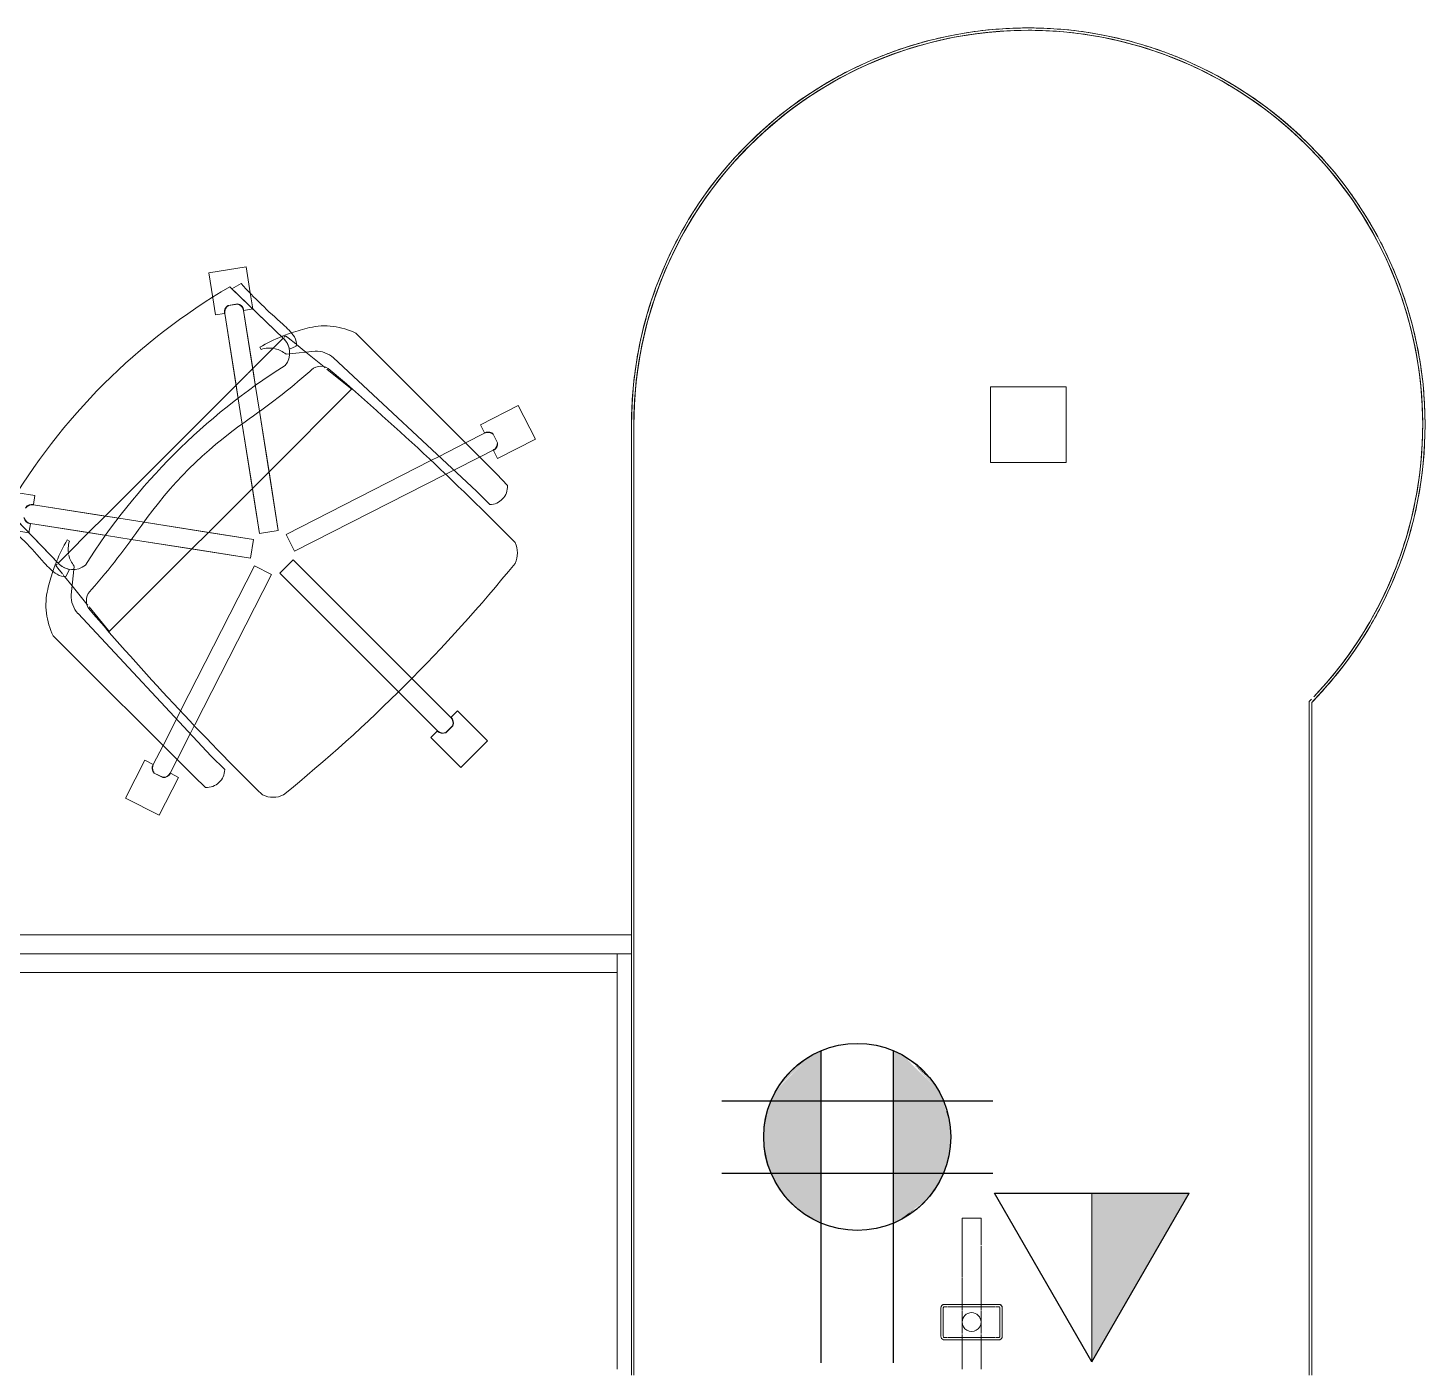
# Model space of a CAD drawing. Header units: inches. Extents: x 920 to 3122, y -545 to 2052.
# Drawn here: x 2530.3 to 2604.3, y 1540 to 1611 of the extents above; entities that cross this region are included whole.
import ezdxf

# ---------------------------------------------------------------- set-up
doc = ezdxf.new("R2010")
doc.units = ezdxf.units.IN
doc.header["$MEASUREMENT"] = 0
for name, color, linetype, lineweight in [('A-ANNO-NOTE', 131, 'Continuous', 9), ('I-FURN', 30, 'Continuous', 9), ('I-FURN-PNLS', 30, 'Continuous', 9)]:
    doc.layers.add(name, color=color, linetype=linetype, lineweight=lineweight)

# ---------------------------------------------------------------- blocks, each defined once
blk = doc.blocks.new('Zira Wksta 12 - Type 1-V8-Level 07  POWER _ SIGNAL')
at = {"layer": 'I-FURN'}
for p, q in [((-49, -13), (-53, -13)), ((-53, -13), (-53, -17)), ((-53, -17), (-53, -13)), ((-53, -13), (-49, -13)), ((-49, -17), (-49, -13)), ((-49, -13), (-49, -17)), ((-53, -17), (-49, -17)), ((-49, -17), (-53, -17)), ((-52.013, -41.994), (-50.231, -41.086)), ((-52.013, -41.994), (-50.231, -41.086)), ((-50.231, -41.086), (-49.209, -43.091)), ((-50.231, -41.086), (-49.209, -43.091)), ((-50.991, -43.999), (-52.013, -41.994)), ((-50.991, -43.999), (-52.013, -41.994)), ((-48.386, -43.133), (-47.775, -42.563)), ((-55.839, -50.586), (-48.386, -43.133)), ((-50.046, -43.085), (-50.504, -43.319)), ((-50.046, -43.085), (-50.504, -43.319)), ((-50.493, -43.325), (-50.048, -43.098)), ((-50.493, -43.325), (-50.048, -43.098)), ((-49.655, -43.318), (-49.289, -44.036)), ((-49.655, -43.318), (-49.289, -44.036)), ((-49.209, -43.091), (-49.64, -43.31)), ((-49.209, -43.091), (-49.64, -43.31)), ((-46.768, -43.503), (-47.475, -44.21)), ((-35.858, -45.206), (-34.267, -43.615)), ((-35.858, -45.206), (-34.267, -43.615)), ((-34.267, -43.615), (-32.853, -45.029)), ((-34.267, -43.615), (-32.853, -45.029)), ((-47.475, -44.21), (-54.531, -51.764)), ((-50.561, -43.78), (-50.991, -43.999)), ((-50.561, -43.78), (-50.991, -43.999)), ((-50.032, -44.779), (-50.546, -43.772)), ((-50.032, -44.779), (-50.546, -43.772)), ((-49.289, -44.036), (-48.591, -45.405)), ((-49.289, -44.036), (-48.591, -45.405)), ((-49.318, -46.182), (-50.032, -44.779)), ((-49.318, -46.182), (-50.032, -44.779)), ((-32.853, -45.029), (-34.444, -46.62)), ((-32.853, -45.029), (-34.444, -46.62)), ((-48.591, -45.405), (-48.361, -45.856)), ((-48.591, -45.405), (-48.361, -45.856)), ((-37.604, -47.658), (-35.505, -45.559)), ((-37.604, -47.658), (-35.505, -45.559)), ((-35.517, -45.547), (-35.858, -45.206)), ((-35.517, -45.547), (-35.858, -45.206)), ((-35.063, -45.471), (-34.709, -45.824)), ((-35.063, -45.471), (-34.709, -45.824)), ((-34.697, -45.822), (-35.061, -45.459)), ((-34.697, -45.822), (-35.061, -45.459)), ((-49.098, -46.613), (-49.318, -46.182)), ((-49.098, -46.613), (-49.318, -46.182)), ((-48.361, -45.856), (-44.299, -53.83)), ((-48.361, -45.856), (-44.299, -53.83)), ((-34.798, -46.266), (-36.897, -48.366)), ((-34.798, -46.266), (-36.897, -48.366)), ((-34.444, -46.62), (-34.786, -46.278)), ((-34.444, -46.62), (-34.786, -46.278)), ((-45.19, -54.284), (-49.098, -46.613)), ((-45.19, -54.284), (-49.098, -46.613)), ((-43.847, -53.902), (-37.604, -47.658)), ((-43.847, -53.902), (-37.604, -47.658)), ((-36.897, -48.366), (-43.14, -54.609)), ((-36.897, -48.366), (-43.14, -54.609)), ((-53.941, -52.12), (-52.927, -50.867)), ((-52.927, -50.867), (-52.879, -50.808)), ((-52.876, -50.811), (-48.503, -55.184)), ((-54.842, -53.233), (-54.058, -52.265)), ((-54.058, -52.265), (-54.01, -52.205)), ((-55.248, -53.734), (-54.842, -53.233)), ((-54.894, -52.75), (-54.75, -54.098)), ((-55.598, -54.166), (-55.277, -53.769)), ((-55.158, -53.744), (-54.99, -54.106)), ((-44.299, -53.83), (-45.19, -54.284)), ((-44.299, -53.83), (-45.19, -54.284)), ((-43.14, -54.609), (-43.847, -53.902)), ((-43.14, -54.609), (-43.847, -53.902)), ((-58.298, -57.263), (-55.563, -54.413)), ((-55.563, -54.413), (-58.195, -57.155)), ((-55.711, -54.305), (-55.605, -54.174)), ((-55.629, -54.387), (-55.681, -54.335)), ((-55.033, -54.983), (-55.569, -54.447)), ((-54.75, -54.098), (-54.734, -54.257)), ((-51.71, -55.691), (-45.397, -54.692)), ((-48.503, -55.184), (-45.397, -54.692)), ((-45.397, -54.692), (-45.241, -55.679)), ((-45.397, -54.692), (-45.241, -55.679)), ((-53.967, -56.049), (-55.033, -54.983)), ((-51.71, -55.691), (-48.503, -55.184)), ((-48.503, -55.184), (-47.629, -56.058)), ((-43.522, -55.951), (-43.068, -55.06)), ((-43.522, -55.951), (-43.068, -55.06)), ((-43.068, -55.06), (-35.114, -59.113)), ((-43.068, -55.06), (-35.114, -59.113)), ((-59.35, -56.395), (-57.972, -56.177)), ((-59.35, -56.395), (-57.972, -56.177)), ((-57.972, -56.177), (-57.128, -56.043)), ((-57.972, -56.177), (-57.128, -56.043)), ((-57.128, -56.044), (-57.052, -56.52)), ((-57.128, -56.044), (-57.052, -56.52)), ((-57.05, -56.537), (-53.02, -55.899)), ((-57.05, -56.537), (-53.967, -56.049)), ((-54.986, -55.591), (-55.102, -55.672)), ((-53.967, -56.049), (-53.02, -55.899)), ((-53.721, -56.295), (-53.967, -56.049)), ((-53.02, -55.899), (-51.71, -55.691)), ((-53.02, -55.899), (-51.71, -55.691)), ((-45.241, -55.679), (-51.034, -56.597)), ((-47.629, -56.058), (-51.034, -56.597)), ((-45.241, -55.679), (-47.629, -56.058)), ((-47.593, -56.094), (-45.332, -58.354)), ((-45.835, -61.796), (-44.917, -56.003)), ((-45.296, -58.391), (-44.917, -56.003)), ((-43.93, -56.159), (-44.93, -62.472)), ((-44.917, -56.003), (-43.93, -56.159)), ((-44.917, -56.003), (-43.93, -56.159)), ((-43.93, -56.159), (-44.422, -59.265)), ((-35.851, -59.86), (-43.522, -55.951)), ((-35.851, -59.86), (-43.522, -55.951)), ((-59.037, -58.371), (-59.35, -56.395)), ((-59.037, -58.371), (-59.35, -56.395)), ((-57.392, -56.837), (-57.312, -57.345)), ((-57.392, -56.837), (-57.312, -57.345)), ((-57.303, -57.337), (-57.381, -56.843)), ((-57.303, -57.337), (-57.381, -56.843)), ((-52.373, -56.809), (-56.893, -57.525)), ((-53.093, -56.923), (-56.893, -57.525)), ((-53.093, -56.923), (-53.709, -56.308)), ((-52.373, -56.809), (-53.093, -56.923)), ((-46.161, -63.855), (-53.093, -56.923)), ((-51.034, -56.597), (-52.373, -56.809)), ((-51.034, -56.597), (-52.373, -56.809)), ((-56.891, -57.542), (-56.815, -58.019)), ((-56.891, -57.542), (-56.815, -58.019)), ((-33.448, -58.237), (-32.741, -57.53)), ((-57.709, -58.16), (-59.037, -58.371)), ((-57.709, -58.16), (-59.037, -58.371)), ((-56.815, -58.019), (-57.709, -58.16)), ((-56.815, -58.019), (-57.709, -58.16)), ((-45.835, -61.796), (-45.296, -58.391)), ((-45.296, -58.391), (-44.422, -59.265)), ((-41.002, -65.293), (-33.448, -58.237)), ((-32.372, -59.148), (-39.824, -66.601)), ((-35.095, -59.123), (-34.643, -59.353)), ((-35.095, -59.123), (-34.643, -59.353)), ((-31.802, -58.537), (-32.372, -59.148)), ((-44.422, -59.265), (-44.93, -62.472)), ((-44.422, -59.265), (-40.049, -63.638)), ((-35.421, -60.079), (-35.851, -59.86)), ((-35.421, -60.079), (-35.851, -59.86)), ((-34.643, -59.353), (-33.274, -60.051)), ((-34.643, -59.353), (-33.274, -60.051)), ((-34.018, -60.794), (-35.421, -60.079)), ((-34.018, -60.794), (-35.421, -60.079)), ((-33.274, -60.051), (-32.556, -60.416)), ((-33.274, -60.051), (-32.556, -60.416)), ((-32.549, -60.401), (-32.329, -59.971)), ((-32.549, -60.401), (-32.329, -59.971)), ((-32.329, -59.971), (-30.325, -60.992)), ((-32.329, -59.971), (-30.325, -60.992)), ((-33.01, -61.308), (-34.018, -60.794)), ((-33.01, -61.308), (-34.018, -60.794)), ((-33.237, -61.753), (-33.018, -61.323)), ((-33.237, -61.753), (-33.018, -61.323)), ((-32.336, -60.809), (-32.563, -61.255)), ((-32.336, -60.809), (-32.563, -61.255)), ((-32.557, -61.266), (-32.323, -60.808)), ((-32.557, -61.266), (-32.323, -60.808)), ((-30.325, -60.992), (-31.233, -62.774)), ((-30.325, -60.992), (-31.233, -62.774)), ((-46.047, -63.134), (-45.835, -61.796)), ((-46.047, -63.134), (-45.835, -61.796)), ((-31.233, -62.774), (-33.237, -61.753)), ((-31.233, -62.774), (-33.237, -61.753)), ((-44.93, -62.472), (-45.137, -63.781)), ((-44.93, -62.472), (-45.137, -63.781)), ((-46.763, -67.655), (-46.047, -63.134)), ((-46.161, -63.855), (-46.047, -63.134)), ((-46.763, -67.655), (-46.161, -63.855)), ((-45.287, -64.729), (-46.161, -63.855)), ((-45.137, -63.781), (-45.775, -67.812)), ((-45.137, -63.781), (-45.287, -64.729)), ((-40.105, -63.688), (-41.358, -64.703)), ((-40.046, -63.641), (-40.105, -63.688)), ((-45.287, -64.729), (-45.775, -67.812)), ((-44.221, -65.795), (-45.287, -64.729)), ((-41.503, -64.82), (-42.471, -65.604)), ((-41.444, -64.772), (-41.503, -64.82)), ((-44.911, -65.864), (-44.829, -65.748)), ((-43.686, -66.33), (-44.221, -65.795)), ((-43.495, -65.495), (-43.337, -65.512)), ((-43.344, -65.751), (-42.982, -65.92)), ((-43.337, -65.512), (-41.988, -65.655)), ((-42.471, -65.604), (-42.972, -66.01)), ((-43.651, -66.325), (-46.501, -69.06)), ((-46.394, -68.957), (-43.651, -66.325)), ((-43.573, -66.443), (-43.625, -66.391)), ((-43.412, -66.366), (-43.543, -66.473)), ((-43.1, -66.114), (-43.404, -66.36)), ((-43.008, -66.039), (-43.063, -66.084)), ((-47.399, -68.471), (-47.257, -67.577)), ((-47.399, -68.471), (-47.257, -67.577)), ((-47.257, -67.577), (-46.78, -67.652)), ((-47.257, -67.577), (-46.78, -67.652)), ((-45.759, -67.814), (-45.282, -67.89)), ((-45.759, -67.814), (-45.282, -67.89)), ((-45.281, -67.89), (-45.415, -68.734)), ((-45.281, -67.89), (-45.415, -68.734))]:
    blk.add_line(p, q, dxfattribs=at)
for centre, radius, start, end in [((-44.209, -43.355), 1.314, 65.04325, 114.95675), ((62.792, -151.709), 153.519, 134.47495, 139.52132), ((-47.723, -43.518), 0.956, 0.89014, 93.10986), ((-97.293, -108.055), 84.963, 39.14745, 50.85255), ((-50.201, -43.59), 0.407, 138.16515, 207.83485), ((-50.201, -43.59), 0.407, 152.09909, 207.83485), ((-50.184, -43.588), 0.406, 139.61986, 207), ((-50.184, -43.588), 0.406, 153.09589, 193.52397), ((-50.201, -43.59), 0.407, 138.16515, 152.09909), ((-50.184, -43.588), 0.406, 139.61986, 153.09589), ((-50.017, -43.503), 0.406, 40.47603, 94.38014), ((-50.017, -43.503), 0.406, 27, 94.38014), ((-50.005, -43.49), 0.407, 54.03303, 95.83485), ((-50.005, -43.49), 0.407, 26.16515, 95.83485), ((-50.005, -43.49), 0.407, 26.16515, 54.03303), ((-50.017, -43.503), 0.406, 27, 40.47603), ((-50.184, -43.588), 0.406, 193.52397, 207), ((-35.225, -45.831), 0.407, 66.16515, 135.83485), ((-35.225, -45.831), 0.407, 66.16515, 135.83485), ((-35.217, -45.847), 0.406, 67.61986, 135), ((-35.217, -45.847), 0.406, 121.52397, 135), ((-35.217, -45.847), 0.406, 81.09589, 121.52397), ((-35.217, -45.847), 0.406, 67.61986, 81.09589), ((-35.085, -45.979), 0.406, 315, 22.38014), ((-35.069, -45.987), 0.407, 314.16515, 23.83485), ((-35.069, -45.987), 0.407, 314.16515, 23.83485), ((-35.085, -45.979), 0.406, 8.90411, 22.38014), ((-35.085, -45.979), 0.406, 315, 8.90411), ((-52.596, -52.226), 3.634, 153.17893, 193.04781), ((-53.509, -52.699), 1.385, 137.80127, 182.10784), ((-53.326, -52.44), 0.763, 149.23375, 230.76625), ((-46.772, -50.876), 9.612, 193.04781, 198.99641), ((-86.254, -81.008), 42.842, 34.97666, 40.76994), ((-53.494, -56.9), 3.739, 125.09358, 139.01435), ((-55.291, -54.343), 0.613, 77.54268, 125.09358), ((-76.847, -36.61), 27.198, 312.48818, 319.01435), ((-46.772, -50.876), 9.612, 198.99641, 201.49061), ((-46.772, -50.876), 9.612, 201.63933, 202.07299), ((-46.772, -50.876), 9.612, 202.2631, 209.93341), ((-54.803, -55.143), 1.054, 50.95537, 136.17861), ((-54.803, -55.143), 1.054, 100.20015, 136.17861), ((-53.671, -55.165), 1.382, 140.08783, 167.4248), ((-25.52, -36.282), 33.832, 212.22846, 237.77154), ((-32.593, -54.971), 1.314, 335.04325, 24.95675), ((-53.671, -55.165), 1.382, 169.01874, 197.94966), ((-140.947, 52.03), 153.519, 310.47868, 315.52505), ((-29.596, -40.361), 33.165, 209.44776, 210.42343), ((-56.995, -56.923), 0.407, 98.16515, 167.83485), ((-56.995, -56.923), 0.407, 112.09909, 167.83485), ((-56.986, -56.938), 0.406, 112.47603, 166.38014), ((-56.986, -56.938), 0.406, 139.42808, 166.38014), ((-56.986, -56.938), 0.406, 132.16142, 139.42808), ((-56.986, -56.938), 0.406, 125.95205, 132.16142), ((-56.986, -56.938), 0.406, 99, 125.95205), ((-56.995, -56.923), 0.407, 98.16515, 112.09909), ((-56.986, -56.938), 0.406, 99, 112.47603), ((-32.965, -43.727), 22.194, 214.97666, 235.02334), ((-29.906, -40.669), 32.885, 210.30403, 239.69254), ((-56.96, -57.141), 0.407, 210.16515, 279.83485), ((-56.96, -57.141), 0.407, 210.16515, 238.03303), ((-56.957, -57.124), 0.406, 211.61986, 222.05492), ((-56.957, -57.124), 0.406, 211.61986, 279), ((-56.957, -57.124), 0.406, 222.05492, 225.09589), ((-56.957, -57.124), 0.406, 225.09589, 252.04795), ((-56.96, -57.141), 0.407, 238.03303, 279.83485), ((-56.957, -57.124), 0.406, 252.04795, 279), ((-32.756, -58.485), 0.956, 356.89014, 89.10986), ((-32.741, -60.778), 0.406, 36.04795, 63), ((-32.741, -60.778), 0.406, 355.61986, 63), ((-32.728, -60.766), 0.407, 354.16515, 63.83485), ((-32.728, -60.766), 0.407, 354.16515, 63.83485), ((-32.741, -60.778), 0.406, 355.61986, 36.04795), ((-32.828, -60.963), 0.407, 242.16515, 311.83485), ((-32.828, -60.963), 0.407, 242.16515, 311.83485), ((-32.826, -60.946), 0.406, 243, 310.38014), ((-32.826, -60.946), 0.406, 243, 296.90411), ((-32.826, -60.946), 0.406, 296.90411, 310.38014), ((-70.246, -97.016), 42.842, 49.23006, 55.02334), ((-44.381, -65.565), 1.054, 313.82139, 39.04463), ((-41.678, -64.088), 0.763, 219.23375, 300.76625), ((-44.403, -64.433), 1.382, 252.05034, 280.98126), ((-44.403, -64.433), 1.382, 282.5752, 309.91217), ((-44.381, -65.565), 1.054, 313.82139, 349.79985), ((-41.937, -64.271), 1.385, 267.89216, 312.19873), ((-40.114, -57.534), 9.612, 240.06659, 247.7369), ((-40.114, -57.534), 9.612, 247.92701, 248.36067), ((-46.139, -64.255), 3.739, 310.98565, 324.90642), ((-40.114, -57.534), 9.612, 248.50939, 251.00359), ((-43.581, -66.052), 0.613, 324.90642, 12.45732), ((-25.848, -87.609), 27.198, 130.98565, 137.51182), ((-40.114, -57.534), 9.612, 251.00359, 256.95219), ((-41.464, -63.358), 3.634, 256.95219, 296.82107), ((-46.379, -67.722), 0.407, 170.16515, 234.8635), ((-46.379, -67.722), 0.407, 170.16515, 239.83485), ((-46.362, -67.719), 0.406, 171, 211.42808), ((-46.362, -67.719), 0.406, 171, 238.38014), ((-46.362, -67.719), 0.406, 211.42808, 224.90411), ((-46.177, -67.748), 0.406, 283.61986, 351), ((-46.177, -67.748), 0.406, 283.61986, 351), ((-46.161, -67.756), 0.407, 282.16515, 351.83485), ((-46.161, -67.756), 0.407, 282.16515, 351.83485)]:
    blk.add_arc(centre, radius, start, end, dxfattribs=at)
at = {"layer": 'I-FURN-PNLS'}
for p, q in [((-43.063, 4.442), (-43.063, 4.442)), ((-43.063, 4.442), (-43.063, 4.442)), ((-43.086, 4.317), (-43.062, 4.307)), ((-43.086, 4.317), (-43.062, 4.307)), ((-36.303, 0), (-0.687, 0)), ((-0.687, 0), (-36.303, 0)), ((-36.303, 0), (-0.687, 0)), ((-36.354, -0.125), (-0.687, -0.125)), ((-0.687, -0.125), (-36.354, -0.125)), ((-0.687, -0.125), (-36.354, -0.125)), ((-36.354, -0.125), (-0.687, -0.125)), ((-36.303, 0), (-0.687, 0)), ((-4.437, -16.562), (-4.437, -19.437)), ((-4.437, -19.437), (-4.437, -16.562)), ((-4.312, -16.562), (-4.312, -16.71)), ((-4.312, -16.71), (-4.312, -16.562)), ((-4.312, -16.745), (-4.312, -19.255)), ((-4.312, -19.255), (-4.312, -16.745)), ((-2.75, -16.375), (-4.25, -16.375)), ((-4.25, -16.375), (-2.75, -16.375)), ((-4.182, -16.5), (-4.25, -16.5)), ((-4.25, -16.5), (-4.182, -16.5)), ((-2.833, -16.5), (-4.167, -16.5)), ((-4.167, -16.5), (-2.833, -16.5)), ((-2.75, -16.5), (-2.818, -16.5)), ((-2.818, -16.5), (-2.75, -16.5)), ((-2.687, -16.71), (-2.687, -16.562)), ((-2.687, -16.562), (-2.687, -16.71)), ((-2.687, -19.255), (-2.687, -16.745)), ((-2.687, -16.745), (-2.687, -19.255)), ((-2.562, -19.437), (-2.562, -16.562)), ((-2.562, -16.562), (-2.562, -19.437)), ((-7.578, -17.5), (-9, -17.5)), ((-9, -17.5), (-9, -18.5)), ((-9, -18.5), (-9, -17.5)), ((-9, -17.5), (-7.578, -17.5)), ((-4.437, -17.5), (-7.527, -17.5)), ((-7.527, -17.5), (-4.437, -17.5)), ((-4.312, -17.5), (-4.437, -17.5)), ((-4.437, -17.5), (-4.312, -17.5)), ((-4.152, -17.5), (-4.312, -17.5)), ((-4.312, -17.5), (-4.152, -17.5)), ((-4.039, -17.5), (-4.112, -17.5)), ((-4.112, -17.5), (-4.039, -17.5)), ((-3.644, -17.5), (-4.029, -17.5)), ((-4.029, -17.5), (-3.644, -17.5)), ((-3.361, -17.5), (-3.639, -17.5)), ((-3.639, -17.5), (-3.361, -17.5)), ((-2.888, -17.5), (-3.356, -17.5)), ((-3.356, -17.5), (-2.888, -17.5)), ((-2.687, -17.5), (-2.848, -17.5)), ((-2.848, -17.5), (-2.687, -17.5)), ((-2.562, -17.5), (-2.687, -17.5)), ((-2.687, -17.5), (-2.562, -17.5)), ((-1, -17.5), (-2.562, -17.5)), ((-2.562, -17.5), (-1, -17.5)), ((-9, -18.5), (-5.891, -18.5)), ((-5.891, -18.5), (-9, -18.5)), ((-5.868, -18.5), (-4.437, -18.5)), ((-4.437, -18.5), (-5.868, -18.5)), ((-4.437, -18.5), (-4.312, -18.5)), ((-4.312, -18.5), (-4.437, -18.5)), ((-4.312, -18.5), (-4.152, -18.5)), ((-4.152, -18.5), (-4.312, -18.5)), ((-4.112, -18.5), (-4.039, -18.5)), ((-4.039, -18.5), (-4.112, -18.5)), ((-4.029, -18.5), (-3.644, -18.5)), ((-3.644, -18.5), (-4.029, -18.5)), ((-3.639, -18.5), (-3.361, -18.5)), ((-3.361, -18.5), (-3.639, -18.5)), ((-3.356, -18.5), (-2.888, -18.5)), ((-2.888, -18.5), (-3.356, -18.5)), ((-2.848, -18.5), (-2.687, -18.5)), ((-2.687, -18.5), (-2.848, -18.5)), ((-2.687, -18.5), (-2.563, -18.5)), ((-2.563, -18.5), (-2.687, -18.5)), ((-2.562, -18.5), (-1, -18.5)), ((-1, -18.5), (-2.562, -18.5)), ((-4.312, -19.29), (-4.312, -19.437)), ((-4.312, -19.437), (-4.312, -19.29)), ((-4.25, -19.5), (-4.182, -19.5)), ((-4.182, -19.5), (-4.25, -19.5)), ((-4.25, -19.625), (-2.75, -19.625)), ((-2.75, -19.625), (-4.25, -19.625)), ((-4.167, -19.5), (-2.833, -19.5)), ((-2.833, -19.5), (-4.167, -19.5)), ((-2.818, -19.5), (-2.75, -19.5)), ((-2.75, -19.5), (-2.818, -19.5)), ((-2.687, -19.437), (-2.687, -19.29)), ((-2.687, -19.29), (-2.687, -19.437)), ((-0.687, -35.875), (-51, -35.875)), ((-51, -35.875), (-0.687, -35.875)), ((-51, -35.875), (-0.687, -35.875)), ((-0.687, -35.875), (-51, -35.875)), ((-0.687, -36), (-51, -36)), ((-0.687, -36), (-51, -36)), ((-51, -36), (-0.687, -36)), ((-51, -36), (-24, -36)), ((-0.687, -36), (-24, -36)), ((-24, -36), (-24, -84)), ((-24, -36), (-24, -84)), ((-0.687, -36), (-24, -36)), ((-24, -36), (-0.687, -36)), ((-24, -84), (-24, -36)), ((-24, -36), (-24, -84)), ((-23, -36), (-24, -36)), ((-24, -36), (-23, -36)), ((-24, -84), (-24, -36)), ((-24, -36), (-0.687, -36)), ((-23, -36.75), (-23, -36)), ((-23, -36), (-23, -36.75)), ((-0.687, -36), (-23, -36)), ((-23, -36), (-23, -36.75)), ((-23, -36.75), (-23, -36)), ((-23, -36), (-1, -36)), ((-23, -36.75), (-23, -83.25)), ((-23, -83.25), (-23, -36.75)), ((-22, -36.75), (-23, -36.75)), ((-23, -36.75), (-22, -36.75)), ((-23, -36.75), (-23, -83.25)), ((-1, -36.75), (-23, -36.75)), ((-23, -36.75), (-1, -36.75)), ((-23, -83.25), (-23, -36.75)), ((-23, -83.25), (-23, -36.75)), ((-23, -36.75), (-23, -83.25)), ((-23, -36.75), (-1, -36.75)), ((-1, -36.75), (-23, -36.75)), ((-22, -36.75), (-22, -83.25)), ((-22, -83.25), (-22, -36.75)), ((-1, -36.75), (-22, -36.75)), ((-22, -36.75), (-1, -36.75)), ((-22, -36.75), (-22, -83.25)), ((-22, -83.25), (-22, -36.75))]:
    blk.add_line(p, q, dxfattribs=at)
for centre, radius, start, end in [((-51, -15), 21, 90, 270), ((-51, -15), 21, 90, 270), ((-51, -15), 21, 90, 98.38202), ((-51, -15), 21, 90, 98.38202), ((-51, -15), 21, 45.58469, 90), ((-51, -15), 21, 45.58469, 90), ((-51, -15), 21, 67.79284, 90), ((-51, -15), 21, 67.79284, 90), ((-51, -15), 20.875, 90, 155.45455), ((-51, -15), 20.875, 90, 139.09091), ((-51, -15), 20.875, 90, 139.09091), ((-51, -15), 20.875, 90, 130.90909), ((-51, -15), 21, 101.16837, 106.76444), ((-51, -15), 21, 101.16837, 106.76444), ((-51, -15), 21, 98.38202, 101.16837), ((-51, -15), 21, 98.38202, 101.16837), ((-51, -15), 20.875, 67.7224, 90), ((-51, -15), 20.875, 82.57413, 90), ((-51, -15), 20.875, 75.14827, 90), ((-51, -15), 20.875, 67.7224, 90), ((-51, -15), 20.875, 46.39454, 82.57413), ((-51, -15), 20.875, 46.39454, 75.14827), ((-51, -15), 21, 110.10307, 115.14733), ((-51, -15), 21, 110.10307, 115.14733), ((-51, -15), 21, 106.76444, 110.10307), ((-51, -15), 21, 106.76444, 110.10307), ((-51, -15), 21, 45.58469, 67.79235), ((-51, -15), 21, 60.38979, 67.79235), ((-51, -15), 21, 115.14733, 118.71869), ((-51, -15), 21, 115.14733, 118.71869), ((-51, -15), 20.875, 46.39454, 67.65064), ((-51, -15), 20.875, 46.39454, 67.65064), ((-51, -15), 21, 118.71869, 123.53081), ((-51, -15), 21, 118.71869, 123.53081), ((-51, -15), 21, 52.98724, 60.38979), ((-51, -15), 21, 123.53081, 127.22796), ((-51, -15), 21, 123.53081, 127.22796), ((-51, -15), 21, 127.22796, 131.91499), ((-51, -15), 21, 127.22796, 131.91499), ((-51, -15), 21, 45.58469, 52.98724), ((-51, -15), 20.875, 130.90909, 147.27273), ((-51, -15), 21, 131.91499, 135.6889), ((-51, -15), 21, 131.91499, 135.6889), ((-51, -15), 21, 135.6889, 140.30003), ((-51, -15), 21, 135.6889, 140.30003), ((-51, -15), 20.875, 45.63378, 45.87267), ((-51, -15), 20.875, 45.63378, 45.87267), ((-51, -15), 20.875, 45.63378, 45.87267), ((-51, -15), 20.875, 45.63378, 45.87267), ((-51, -15), 20.875, 45.4448, 45.63378), ((-51, -15), 20.875, 45.4448, 45.63378), ((-51, -15), 20.875, 45.4448, 45.63378), ((-51, -15), 20.875, 45.4448, 45.63378), ((-51, -15), 20.875, 139.09091, 180), ((-51, -15), 20.875, 139.09091, 171.81818), ((-51, -15), 21, 140.30003, 144.12384), ((-51, -15), 21, 140.30003, 144.12384), ((-51, -15), 21, 144.12384, 148.68613), ((-51, -15), 21, 144.12384, 148.68613), ((-51, -15), 20.875, 147.27273, 155.45455), ((-51, -15), 21, 148.68613, 152.54318), ((-51, -15), 21, 148.68613, 152.54318), ((-51, -15), 21, 152.54318, 157.07354), ((-51, -15), 21, 152.54318, 157.07354), ((-51, -15), 20.875, 155.45455, 180), ((-51, -15), 20.875, 155.45455, 171.81818), ((-51, -15), 21, 157.07354, 158.86974), ((-51, -15), 21, 157.07354, 158.86974), ((-51, -15), 21, 158.94016, 160.95245), ((-51, -15), 21, 158.94016, 160.95245), ((-51, -15), 21, 160.95245, 165.46261), ((-51, -15), 21, 160.95245, 165.46261), ((-51, -15), 21, 165.46261, 169.35484), ((-51, -15), 21, 165.46261, 169.35484), ((-51, -15), 21, 169.35484, 173.85378), ((-51, -15), 21, 169.35484, 173.85378), ((-51, -15), 20.875, 171.81818, 180), ((-51, -15), 20.875, 171.81818, 180), ((-51, -15), 21, 173.85378, 177.75233), ((-51, -15), 21, 173.85378, 177.75233), ((-51, -15), 21, 177.75233, 180), ((-51, -15), 21, 177.75233, 180), ((-51, -15), 21, 180, 182.24767), ((-51, -15), 21, 180, 182.24767), ((-51, -15), 20.875, 180, 212.72727), ((-51, -15), 20.875, 180, 270), ((-51, -15), 20.875, 180, 229.09091), ((-51, -15), 20.875, 180, 220.90909), ((-51, -15), 21, 182.24767, 186.14622), ((-51, -15), 21, 182.24767, 186.14622), ((-4.25, -16.562), 0.188, 90, 180), ((-4.25, -16.562), 0.188, 165, 180), ((-4.25, -16.562), 0.187, 90, 165), ((-4.25, -16.562), 0.0625, 90, 180), ((-4.25, -16.562), 0.0625, 105, 180), ((-4.25, -16.562), 0.0625, 90, 105), ((-2.75, -16.562), 0.188, 360, 90), ((-2.75, -16.562), 0.188, 15, 90), ((-2.75, -16.562), 0.0625, 60, 90), ((-2.75, -16.562), 0.0625, 0, 90), ((-2.75, -16.562), 0.0625, 30, 60), ((-2.75, -16.562), 0.0625, 360, 30), ((-2.75, -16.562), 0.188, 0, 15), ((-51, -15), 21, 186.14622, 190.64516), ((-51, -15), 21, 186.14622, 190.64516), ((-3.5, -18), 0.5, 90, 270), ((-3.5, -18), 0.5, 90, 270), ((-3.5, -18), 0.5, 270, 90), ((-3.5, -18), 0.5, 270, 90), ((-51, -15), 21, 190.64516, 194.53739), ((-51, -15), 21, 190.64516, 194.53739), ((-4.25, -19.437), 0.188, 180, 270), ((-4.25, -19.437), 0.188, 180, 195), ((-4.25, -19.437), 0.188, 195, 270), ((-4.25, -19.437), 0.0625, 180, 210), ((-4.25, -19.437), 0.0625, 180, 270), ((-4.25, -19.437), 0.0625, 210, 225), ((-4.25, -19.437), 0.0625, 225, 270), ((-2.75, -19.437), 0.188, 270, 360), ((-2.75, -19.437), 0.0625, 270, 360), ((-2.75, -19.437), 0.0625, 270, 0), ((-2.75, -19.437), 0.187, 270, 345), ((-2.75, -19.437), 0.187, 345, 0), ((-51, -15), 21, 194.53739, 196.36364), ((-51, -15), 21, 194.53739, 199.04755), ((-51, -15), 21, 196.36364, 199.04755), ((-51, -15), 21, 199.04755, 200.954), ((-51, -15), 21, 199.04755, 200.954), ((-51, -15), 21, 201.05984, 202.92646), ((-51, -15), 21, 201.05984, 202.92646), ((-51, -15), 21, 202.92646, 207.45682), ((-51, -15), 21, 202.92646, 207.45682), ((-51, -15), 21, 207.45682, 209.71408), ((-51, -15), 21, 207.45682, 209.71408), ((-51, -15), 21, 209.7632, 211.31387), ((-51, -15), 21, 209.7632, 211.31387), ((-51, -15), 21, 211.31387, 215.87616), ((-51, -15), 21, 211.31387, 215.87616), ((-51, -15), 20.875, 212.72727, 261.81818), ((-51, -15), 21, 215.87616, 219.69997), ((-51, -15), 21, 215.87616, 219.69997), ((-51, -15), 21, 219.69997, 224.3111), ((-51, -15), 21, 219.69997, 224.3111), ((-51, -15), 20.875, 220.90909, 245.45455), ((-51, -15), 21, 224.3111, 228.08501), ((-51, -15), 21, 224.3111, 228.08501), ((-51, -15), 21, 228.08501, 232.77204), ((-51, -15), 21, 228.08501, 232.77204), ((-51, -15), 20.875, 229.09091, 270), ((-51, -15), 21, 232.77204, 236.46919), ((-51, -15), 21, 232.77204, 236.46919), ((-51, -15), 21, 236.46919, 241.28131), ((-51, -15), 21, 236.46919, 241.28131), ((-51, -15), 21, 241.28131, 244.85267), ((-51, -15), 21, 241.28131, 244.85267), ((-51, -15), 21, 244.85267, 249.89693), ((-51, -15), 21, 244.85267, 249.89693), ((-51, -15), 20.875, 245.45455, 253.63636), ((-51, -15), 21, 249.89693, 253.23556), ((-51, -15), 21, 249.89693, 253.23556), ((-51, -15), 21, 253.23556, 258.83163), ((-51, -15), 21, 253.23556, 258.83163), ((-51, -15), 20.875, 253.63636, 270), ((-51, -15), 21, 258.83163, 261.61798), ((-51, -15), 21, 258.83163, 261.61798), ((-51, -15), 21, 261.61798, 270), ((-51, -15), 21, 261.61798, 270), ((-51, -15), 20.875, 261.81818, 270)]:
    blk.add_arc(centre, radius, start, end, dxfattribs=at)

msp = doc.modelspace()

# ---------------------------------------------------------------- hatches: boundary and pattern name
at = {"layer": 'A-ANNO-NOTE'}
for points in [[(2569.8046, 1550.0995), (2572.201, 1556.8152), (2569.3389, 1553.0185)], [(2569.3389, 1553.0185), (2572.201, 1556.8152), (2571.7374, 1556.5758)], [(2569.3389, 1553.0185), (2571.7374, 1556.5758), (2569.9269, 1554.7376)], [(2571.3015, 1548.3176), (2572.201, 1556.8152), (2569.8046, 1550.0995)], [(2569.9925, 1554.8503), (2571.7374, 1556.5758), (2570.2843, 1555.283)], [(2570.2843, 1555.283), (2571.7374, 1556.5758), (2570.5321, 1555.586)], [(2570.5321, 1555.586), (2571.7374, 1556.5758), (2570.803, 1555.8685)], [(2572.201, 1547.7913), (2572.201, 1556.8152), (2571.3015, 1548.3176)], [(2572.3207, 1547.7392), (2572.3207, 1556.8673), (2572.201, 1556.8152)], [(2572.3207, 1547.7392), (2572.201, 1556.8152), (2572.201, 1547.7913)], [(2576.1532, 1547.7392), (2576.2728, 1547.7913), (2576.1532, 1556.8673)], [(2576.2728, 1547.7913), (2576.2728, 1556.8152), (2576.1532, 1556.8673)], [(2576.2728, 1547.7913), (2578.6693, 1550.0995), (2576.2728, 1556.8152)], [(2578.7258, 1554.3894), (2576.7365, 1556.5758), (2576.2728, 1556.8152), (2577.2751, 1555.824)], [(2578.6693, 1550.0995), (2578.7258, 1554.3894), (2576.2728, 1556.8152), (2577.3935, 1553.6747)], [(2577.6708, 1555.8685), (2577.2751, 1556.19), (2577.2751, 1556.168)], [(2577.9418, 1555.586), (2577.6708, 1555.8685), (2577.2751, 1556.1335)], [(2578.1896, 1555.283), (2577.9418, 1555.586), (2577.2751, 1556.0966)], [(2578.4813, 1554.8503), (2578.1896, 1555.283), (2577.2751, 1556.0432)], [(2578.7258, 1554.3894), (2578.4813, 1554.8503), (2577.2751, 1555.9838)], [(2569.3389, 1553.0185), (2569.9269, 1554.7376), (2569.5972, 1554.0282)], [(2578.6693, 1550.0995), (2579.135, 1553.0185), (2578.7258, 1554.3894), (2578.7164, 1553.6747)], [(2579.135, 1553.0185), (2578.9703, 1553.6747), (2578.9392, 1553.6747)], [(2569.4107, 1551.2031), (2569.3389, 1553.0185), (2569.2874, 1552.238)], [(2569.8046, 1550.0995), (2569.3389, 1553.0185), (2569.4107, 1551.2031)], [(2578.6693, 1550.0995), (2579.135, 1551.5879), (2579.135, 1553.0185)], [(2579.135, 1551.5879), (2579.1865, 1552.238), (2579.135, 1553.0185)], [(2578.6693, 1550.0995), (2579.0631, 1551.2031), (2579.135, 1551.5879)], [(2578.6693, 1550.0995), (2578.8767, 1550.5783), (2579.0325, 1551.0763)], [(2571.3015, 1548.3176), (2569.8046, 1550.0995), (2570.7102, 1548.8298)], [(2570.7102, 1548.8298), (2569.8046, 1550.0995), (2570.2843, 1549.3235)], [(2576.2728, 1547.7913), (2577.854, 1548.9239), (2578.6693, 1550.0995), (2577.2751, 1548.7566)], [(2577.854, 1548.9239), (2578.1896, 1549.3235), (2578.6693, 1550.0995)], [(2586.654, 1540.3946), (2591.811, 1549.3269), (2586.654, 1549.3269), (2586.654, 1546.5776)], [(2576.2728, 1547.7913), (2576.3911, 1547.8465), (2577.2751, 1548.5093)], [(2576.3911, 1547.8465), (2576.7365, 1548.0307), (2577.2751, 1548.4976)], [(2576.7365, 1548.0307), (2577.4781, 1548.562), (2577.854, 1548.9239), (2577.2751, 1548.4612)], [(2576.7365, 1548.0307), (2577.2751, 1548.404), (2577.2751, 1548.4165)]]:
    msp.add_hatch(color=256, dxfattribs=at).paths.add_polyline_path(points, flags=0)

# ---------------------------------------------------------------- linework, layer by layer
for p, q in [((2572.3207, 1547.7392), (2572.3207, 1556.8673)), ((2576.1532, 1556.8673), (2576.1532, 1547.7392)), ((2586.654, 1540.3946), (2591.811, 1549.3269)), ((2591.811, 1549.3269), (2586.654, 1549.3269)), ((2586.654, 1549.3269), (2586.654, 1540.3946))]:
    msp.add_line(p, q, dxfattribs=at)
at = {"layer": 'A-ANNO-NOTE', "lineweight": 30}
for p, q in [((2572.3207, 1540.3407), (2572.3207, 1556.8673)), ((2576.1532, 1540.3407), (2576.1532, 1556.8673)), ((2567.0635, 1554.2195), (2581.4104, 1554.2195)), ((2567.0635, 1550.387), (2581.4104, 1550.387)), ((2586.654, 1540.3946), (2581.4969, 1549.3269)), ((2581.4969, 1549.3269), (2591.811, 1549.3269)), ((2586.654, 1540.3946), (2591.811, 1549.3269))]:
    msp.add_line(p, q, dxfattribs=at)
msp.add_circle((2574.2369, 1552.3032), 4.95, dxfattribs=at)
at = {"layer": 'A-ANNO-NOTE'}
for start, end in [(112.775602, 247.224398), (292.775602, 67.224398)]:
    msp.add_arc((2574.2369, 1552.3032), 4.95, start, end, dxfattribs=at)

# ---------------------------------------------------------------- block references
at = {"layer": 'I-FURN', "rotation": 269.9999999999998}
msp.add_blockref('Zira Wksta 12 - Type 1-V8-Level 07  POWER _ SIGNAL', (2598.2877, 1539), dxfattribs=at)

doc.saveas('drawing.dxf')
